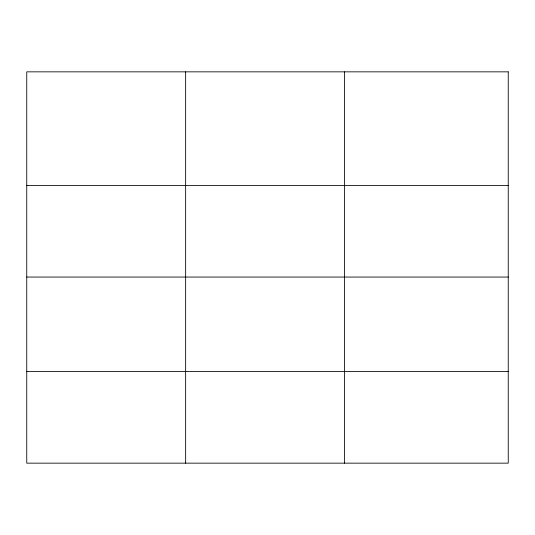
<?xml version="1.0" encoding="UTF-8"?>
<svg xmlns="http://www.w3.org/2000/svg" width="535" height="535" viewBox="0 0 535 535"><rect width="100%" height="100%" fill="white"/><g stroke="black" fill="none" stroke-linecap="round" stroke-linejoin="round"><path stroke-width="0.8" d="M26.75 185.398L508.25 185.398M26.75 277.056L508.25 277.056M26.75 371.497L508.25 371.497M344.54 71.844L344.54 463.156M185.645 71.844L185.645 463.156M508.25 71.844L26.75 71.844L26.75 463.156L508.25 463.156L508.25 71.844"/></g></svg>
